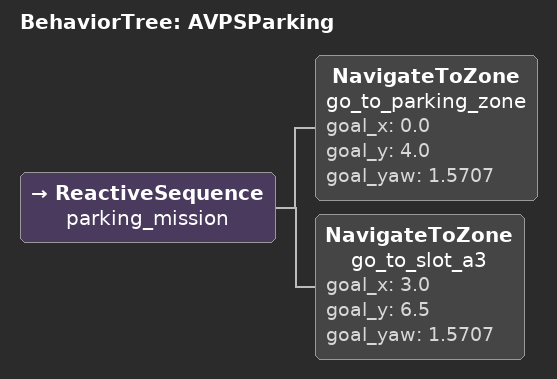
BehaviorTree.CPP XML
<?xml version="1.0"?>
<root main_tree_to_execute="AVPSParking">

  <BehaviorTree ID="AVPSParking">
    <!--
      ReactiveSequence: if any child returns FAILURE,
      the whole sequence restarts from the beginning.
    -->
    <ReactiveSequence name="parking_mission">

      <!-- Step 1: Navigate to the parking zone entrance -->
      <NavigateToZone
        name="go_to_parking_zone"
        goal_x="0.0"
        goal_y="4.0"
        goal_yaw="1.5707"/>

      <!-- Step 2: Navigate to a specific free slot (Slot A3) -->
      <NavigateToZone
        name="go_to_slot_a3"
        goal_x="3.0"
        goal_y="6.5"
        goal_yaw="1.5707"/>

    </ReactiveSequence>
  </BehaviorTree>

</root>
